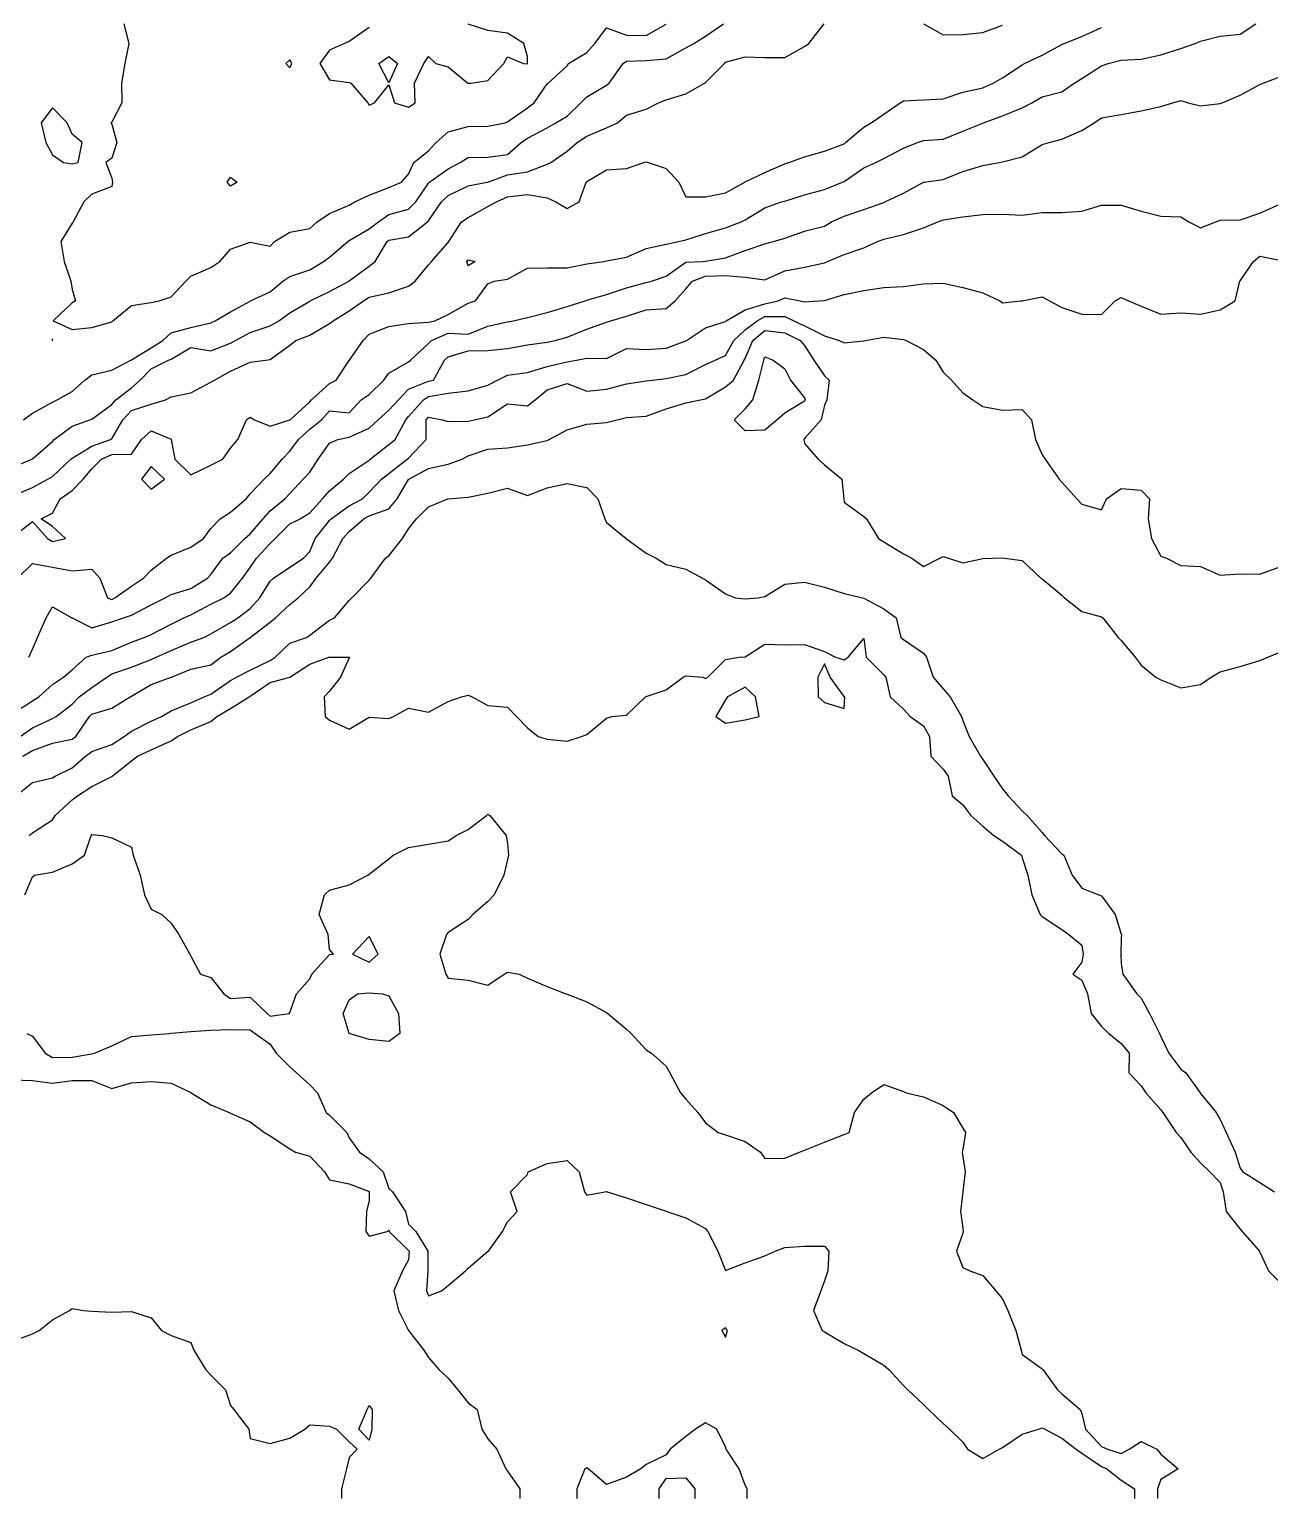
# Model space of a CAD drawing. Header units: metres. Extents: x 2681030 to 2681330, y 1246000 to 1246290.
# Drawn here: x 2681058.67 to 2681090, y 1246000 to 1246037.11 of the extents above; entities that cross this region are included whole.
import ezdxf

# ---------------------------------------------------------------- set-up
doc = ezdxf.new("R2010")
doc.units = ezdxf.units.M
doc.layers.add('BASIS_HOEHENLINIEN', color=8, linetype='Continuous')

msp = doc.modelspace()

# ---------------------------------------------------------------- linework, layer by layer
at = {"layer": 'BASIS_HOEHENLINIEN'}
for points, elevation in [([(2681058.25, 1246026.054), (2681058.728, 1246026.25), (2681058.75, 1246026.265), (2681059.25, 1246026.702), (2681059.3, 1246026.75), (2681059.75, 1246027.083), (2681060.201, 1246027.25), (2681060.25, 1246027.268), (2681060.75, 1246027.632), (2681060.856, 1246027.75), (2681061.25, 1246028.054), (2681061.468, 1246028.25), (2681061.75, 1246028.531), (2681062.188, 1246028.75), (2681062.25, 1246028.781), (2681062.75, 1246029.078), (2681063.25, 1246028.993), (2681063.75, 1246029.185), (2681063.878, 1246029.25), (2681064.25, 1246029.449), (2681064.75, 1246029.621), (2681064.97, 1246029.75), (2681065.25, 1246029.953), (2681065.75, 1246030.241), (2681065.766, 1246030.25), (2681066.25, 1246030.486), (2681066.738, 1246030.75), (2681066.75, 1246030.756), (2681067.25, 1246031.132), (2681067.405, 1246031.25), (2681067.704, 1246031.75), (2681067.75, 1246031.781), (2681068.25, 1246031.873), (2681068.724, 1246032.25), (2681068.75, 1246032.276), (2681069.081, 1246032.75), (2681069.25, 1246032.914), (2681069.75, 1246033.158), (2681070.223, 1246033.25), (2681070.25, 1246033.254), (2681070.75, 1246033.437), (2681071.25, 1246033.513), (2681071.75, 1246033.702), (2681071.841, 1246033.75), (2681072.25, 1246034.035), (2681072.506, 1246034.25), (2681072.75, 1246034.41), (2681073.25, 1246034.619), (2681073.521, 1246034.75), (2681073.75, 1246034.946), (2681074.25, 1246035.095), (2681074.557, 1246035.25), (2681074.75, 1246035.327), (2681075.25, 1246035.477), (2681075.721, 1246035.75), (2681075.75, 1246035.769), (2681076.225, 1246036.25), (2681076.25, 1246036.277), (2681076.75, 1246036.414), (2681077.25, 1246036.397), (2681077.75, 1246036.4), (2681078.25, 1246036.678), (2681078.359, 1246036.75), (2681078.746, 1246037.25)], 447), ([(2681058.25, 1246024.296), (2681058.75, 1246024.678), (2681059.127, 1246024.25), (2681059.25, 1246024.178), (2681059.581, 1246024.25), (2681059.25, 1246024.552), (2681058.97, 1246024.75), (2681059.25, 1246024.893), (2681059.447, 1246025.25), (2681059.75, 1246025.458), (2681060.027, 1246025.75), (2681060.25, 1246026.008), (2681060.488, 1246026.25), (2681060.75, 1246026.368), (2681061.25, 1246026.376), (2681061.502, 1246026.75), (2681061.75, 1246026.972), (2681062.25, 1246026.757), (2681062.255, 1246026.75), (2681062.34, 1246026.25), (2681062.75, 1246025.854), (2681063.25, 1246026.105), (2681063.553, 1246026.25), (2681063.75, 1246026.528), (2681063.937, 1246026.75), (2681064.151, 1246027.25), (2681064.25, 1246027.318), (2681064.357, 1246027.25), (2681064.75, 1246027.084), (2681065.25, 1246027.247), (2681065.254, 1246027.25), (2681065.75, 1246027.703), (2681065.794, 1246027.75), (2681066.25, 1246028.163), (2681066.416, 1246028.25), (2681066.75, 1246028.744), (2681066.759, 1246028.75), (2681067.102, 1246029.25), (2681067.25, 1246029.407), (2681067.75, 1246029.608), (2681068.25, 1246029.682), (2681068.75, 1246029.716), (2681068.911, 1246029.75), (2681069.25, 1246029.907), (2681069.75, 1246030.192), (2681069.934, 1246030.25), (2681070.25, 1246030.678), (2681070.409, 1246030.75), (2681070.75, 1246030.803), (2681071.25, 1246031.074), (2681071.75, 1246031.087), (2681072.25, 1246031.082), (2681072.75, 1246031.185), (2681073.182, 1246031.25), (2681073.25, 1246031.262), (2681073.75, 1246031.357), (2681074.25, 1246031.574), (2681074.75, 1246031.682), (2681075.062, 1246031.75), (2681075.25, 1246031.791), (2681075.75, 1246031.953), (2681076.25, 1246032.098), (2681076.648, 1246032.25), (2681076.75, 1246032.296), (2681077.25, 1246032.598), (2681077.669, 1246032.75), (2681077.75, 1246032.774), (2681078.25, 1246032.929), (2681078.75, 1246033.063), (2681079.208, 1246033.25), (2681079.25, 1246033.266), (2681079.75, 1246033.608), (2681080.048, 1246033.75), (2681080.25, 1246033.847), (2681080.75, 1246034.108), (2681081.104, 1246034.25), (2681081.25, 1246034.301), (2681081.75, 1246034.333), (2681082.25, 1246034.536), (2681082.75, 1246034.74), (2681082.77, 1246034.75), (2681083.25, 1246034.925), (2681083.75, 1246035.131), (2681083.994, 1246035.25), (2681084.25, 1246035.401), (2681084.75, 1246035.535), (2681085.063, 1246035.75), (2681085.25, 1246035.869), (2681085.75, 1246036.189), (2681085.915, 1246036.25), (2681086.25, 1246036.334), (2681086.75, 1246036.36), (2681087.25, 1246036.467), (2681087.75, 1246036.626), (2681088.114, 1246036.75), (2681088.25, 1246036.81), (2681088.75, 1246036.934), (2681089.25, 1246036.987), (2681089.648, 1246037.25)], 448), ([(2681058.25, 1246025.325), (2681058.75, 1246025.542), (2681059.135, 1246025.75), (2681059.25, 1246025.817), (2681059.721, 1246026.25), (2681059.75, 1246026.278), (2681060.25, 1246026.578), (2681060.72, 1246026.75), (2681060.75, 1246026.771), (2681061.034, 1246027.25), (2681061.25, 1246027.481), (2681061.75, 1246027.645), (2681062.11, 1246027.75), (2681062.25, 1246027.83), (2681062.75, 1246027.925), (2681063.25, 1246028.195), (2681063.346, 1246028.25), (2681063.75, 1246028.478), (2681064.25, 1246028.704), (2681064.638, 1246028.75), (2681064.75, 1246028.77), (2681065.25, 1246029.131), (2681065.401, 1246029.25), (2681065.75, 1246029.384), (2681066.25, 1246029.676), (2681066.34, 1246029.75), (2681066.75, 1246030.001), (2681067.11, 1246030.25), (2681067.25, 1246030.347), (2681067.75, 1246030.456), (2681068.25, 1246030.625), (2681068.411, 1246030.75), (2681068.75, 1246031.16), (2681068.823, 1246031.25), (2681069.25, 1246031.726), (2681069.268, 1246031.75), (2681069.588, 1246032.25), (2681069.75, 1246032.355), (2681070.25, 1246032.635), (2681070.468, 1246032.75), (2681070.75, 1246032.88), (2681071.25, 1246032.942), (2681071.75, 1246032.853), (2681071.969, 1246032.75), (2681072.25, 1246032.585), (2681072.558, 1246032.75), (2681072.733, 1246033.25), (2681072.75, 1246033.269), (2681073.25, 1246033.559), (2681073.75, 1246033.594), (2681074.19, 1246033.75), (2681074.25, 1246033.762), (2681074.301, 1246033.75), (2681074.75, 1246033.596), (2681075.074, 1246033.25), (2681075.25, 1246032.88), (2681075.75, 1246032.879), (2681076.25, 1246032.982), (2681076.738, 1246033.25), (2681076.75, 1246033.259), (2681077.25, 1246033.497), (2681077.75, 1246033.711), (2681077.85, 1246033.75), (2681078.25, 1246033.893), (2681078.75, 1246034.033), (2681079.25, 1246034.221), (2681079.287, 1246034.25), (2681079.75, 1246034.64), (2681079.933, 1246034.75), (2681080.25, 1246034.971), (2681080.663, 1246035.25), (2681080.75, 1246035.305), (2681081.25, 1246035.328), (2681081.75, 1246035.351), (2681082.25, 1246035.52), (2681082.75, 1246035.629), (2681083.016, 1246035.75), (2681083.25, 1246035.881), (2681083.75, 1246036.217), (2681083.809, 1246036.25), (2681084.25, 1246036.461), (2681084.75, 1246036.727), (2681084.804, 1246036.75), (2681085.25, 1246036.925), (2681085.75, 1246037.16)], 447.5), ([(2681058.518, 1246027.25), (2681058.75, 1246027.414), (2681059.25, 1246027.697), (2681059.374, 1246027.75), (2681059.75, 1246027.964), (2681060.07, 1246028.25), (2681060.25, 1246028.38), (2681060.75, 1246028.5), (2681061.232, 1246028.75), (2681061.25, 1246028.759), (2681061.75, 1246029.068), (2681062.037, 1246029.25), (2681062.25, 1246029.442), (2681062.75, 1246029.581), (2681063.25, 1246029.701), (2681063.362, 1246029.75), (2681063.75, 1246029.977), (2681064.25, 1246030.248), (2681064.255, 1246030.25), (2681064.75, 1246030.48), (2681065.069, 1246030.75), (2681065.25, 1246030.87), (2681065.75, 1246031.033), (2681066.101, 1246031.25), (2681066.25, 1246031.356), (2681066.711, 1246031.75), (2681066.75, 1246031.779), (2681067.25, 1246032.072), (2681067.492, 1246032.25), (2681067.75, 1246032.437), (2681068.25, 1246032.564), (2681068.435, 1246032.75), (2681068.75, 1246033.228), (2681068.773, 1246033.25), (2681069.25, 1246033.584), (2681069.547, 1246033.75), (2681069.75, 1246033.877), (2681070.25, 1246033.885), (2681070.75, 1246033.946), (2681071.094, 1246034.25), (2681071.25, 1246034.359), (2681071.75, 1246034.623), (2681071.967, 1246034.75), (2681072.25, 1246034.916), (2681072.596, 1246035.25), (2681072.75, 1246035.404), (2681073.25, 1246035.7), (2681073.315, 1246035.75), (2681073.669, 1246036.25), (2681073.75, 1246036.306), (2681074.25, 1246036.327), (2681074.75, 1246036.363), (2681075.25, 1246036.643), (2681075.45, 1246036.75), (2681075.75, 1246036.939), (2681076.201, 1246037.25)], 446.5), ([(2681061.055, 1246037.25), (2681061.18, 1246036.75), (2681061.084, 1246036.25), (2681060.993, 1246035.75), (2681061.001, 1246035.25), (2681060.75, 1246034.765), (2681060.725, 1246034.75), (2681060.75, 1246034.717), (2681060.883, 1246034.25), (2681060.75, 1246033.853), (2681060.599, 1246033.75), (2681060.75, 1246033.348), (2681060.771, 1246033.25), (2681060.75, 1246033.137), (2681060.25, 1246032.944), (2681060.042, 1246032.75), (2681059.778, 1246032.25), (2681059.75, 1246032.218), (2681059.464, 1246031.75), (2681059.547, 1246031.25), (2681059.72, 1246030.75), (2681059.75, 1246030.539), (2681059.834, 1246030.25), (2681059.75, 1246030.204), (2681059.271, 1246029.75), (2681059.75, 1246029.526), (2681060.25, 1246029.583), (2681060.75, 1246029.724), (2681060.781, 1246029.75), (2681061.25, 1246030.136), (2681061.75, 1246030.213), (2681061.944, 1246030.25), (2681062.25, 1246030.352), (2681062.623, 1246030.75), (2681062.75, 1246030.874), (2681063.25, 1246031.096), (2681063.48, 1246031.25), (2681063.75, 1246031.556), (2681064.25, 1246031.738), (2681064.75, 1246031.633), (2681064.858, 1246031.75), (2681065.25, 1246031.988), (2681065.75, 1246032.082), (2681065.943, 1246032.25), (2681066.25, 1246032.456), (2681066.75, 1246032.672), (2681066.89, 1246032.75), (2681067.25, 1246032.918), (2681067.75, 1246033.112), (2681068.067, 1246033.25), (2681068.25, 1246033.456), (2681068.38, 1246033.75), (2681068.75, 1246034.039), (2681068.947, 1246034.25), (2681069.25, 1246034.522), (2681069.75, 1246034.655), (2681070.25, 1246034.664), (2681070.685, 1246034.75), (2681070.75, 1246034.771), (2681071.25, 1246035.13), (2681071.422, 1246035.25), (2681071.75, 1246035.737), (2681071.771, 1246035.75), (2681072.25, 1246036.191), (2681072.288, 1246036.25), (2681072.75, 1246036.528), (2681072.949, 1246036.75), (2681073.25, 1246037.145), (2681073.75, 1246036.963), (2681074.25, 1246036.952), (2681074.75, 1246037.242)], 446), ([(2681067.25, 1246037.16), (2681066.75, 1246036.805), (2681066.629, 1246036.75), (2681066.25, 1246036.583), (2681066.006, 1246036.25), (2681066.25, 1246035.834), (2681066.75, 1246035.764), (2681066.79, 1246035.75), (2681067.221, 1246035.25), (2681067.25, 1246035.198), (2681067.383, 1246035.25), (2681067.75, 1246035.711), (2681067.896, 1246035.25), (2681068.25, 1246035.143), (2681068.415, 1246035.25), (2681068.398, 1246035.75), (2681068.634, 1246036.25), (2681068.75, 1246036.422), (2681068.936, 1246036.25), (2681069.25, 1246036.159), (2681069.744, 1246035.75), (2681069.75, 1246035.747), (2681069.827, 1246035.75), (2681070.25, 1246035.816), (2681070.652, 1246036.25), (2681070.75, 1246036.419), (2681071.153, 1246036.25), (2681071.25, 1246036.242), (2681071.254, 1246036.25), (2681071.25, 1246036.422), (2681071.155, 1246036.75), (2681070.75, 1246037.014), (2681070.25, 1246037.081), (2681069.75, 1246037.24)], 445.5), ([(2681081.25, 1246037.25), (2681081.75, 1246036.975), (2681082.25, 1246036.981), (2681082.75, 1246037.031), (2681083.25, 1246037.214)], 447), ([(2681065.25, 1246036.14), (2681065.302, 1246036.25), (2681065.25, 1246036.338), (2681065.15, 1246036.25), (2681065.25, 1246036.14)], 445.5), ([(2681067.969, 1246036.25), (2681067.75, 1246035.76), (2681067.495, 1246036.25), (2681067.75, 1246036.428), (2681067.969, 1246036.25)], 445.5), ([(2681058.369, 1246023.25), (2681058.75, 1246023.615), (2681059.25, 1246023.526), (2681059.75, 1246023.431), (2681060.25, 1246023.476), (2681060.449, 1246023.25), (2681060.641, 1246022.75), (2681060.75, 1246022.71), (2681060.826, 1246022.75), (2681061.25, 1246023.047), (2681061.552, 1246023.25), (2681061.75, 1246023.453), (2681062.131, 1246023.75), (2681062.25, 1246023.829), (2681062.75, 1246024.028), (2681063.07, 1246024.25), (2681063.25, 1246024.502), (2681063.491, 1246024.75), (2681063.75, 1246024.917), (2681064.142, 1246025.25), (2681064.25, 1246025.375), (2681064.597, 1246025.75), (2681064.75, 1246025.889), (2681065.058, 1246026.25), (2681065.25, 1246026.457), (2681065.464, 1246026.75), (2681065.75, 1246027.012), (2681066.051, 1246027.25), (2681066.25, 1246027.471), (2681066.75, 1246027.42), (2681067.049, 1246027.75), (2681067.25, 1246027.889), (2681067.624, 1246028.25), (2681067.75, 1246028.424), (2681068.25, 1246028.709), (2681068.299, 1246028.75), (2681068.75, 1246029.175), (2681068.829, 1246029.25), (2681069.25, 1246029.437), (2681069.75, 1246029.408), (2681070.25, 1246029.61), (2681070.75, 1246029.723), (2681070.902, 1246029.75), (2681071.25, 1246029.831), (2681071.75, 1246029.961), (2681072.25, 1246030.107), (2681072.708, 1246030.25), (2681072.75, 1246030.269), (2681073.25, 1246030.412), (2681073.75, 1246030.583), (2681074.25, 1246030.712), (2681074.38, 1246030.75), (2681074.75, 1246030.873), (2681075.25, 1246031.23), (2681075.663, 1246031.25), (2681075.75, 1246031.255), (2681076.25, 1246031.336), (2681076.75, 1246031.524), (2681077.25, 1246031.691), (2681077.467, 1246031.75), (2681077.75, 1246031.837), (2681078.25, 1246032.01), (2681078.75, 1246032.139), (2681078.928, 1246032.25), (2681079.25, 1246032.392), (2681079.75, 1246032.561), (2681080.25, 1246032.739), (2681080.278, 1246032.75), (2681080.75, 1246032.973), (2681081.25, 1246033.247), (2681081.27, 1246033.25), (2681081.75, 1246033.318), (2681082.25, 1246033.521), (2681082.75, 1246033.674), (2681083.168, 1246033.75), (2681083.25, 1246033.765), (2681083.75, 1246033.891), (2681084.25, 1246034.198), (2681084.431, 1246034.25), (2681084.75, 1246034.339), (2681085.25, 1246034.556), (2681085.562, 1246034.75), (2681085.75, 1246034.876), (2681086.25, 1246034.96), (2681086.75, 1246035.048), (2681087.25, 1246035.163), (2681087.553, 1246035.25), (2681087.75, 1246035.315), (2681087.936, 1246035.25), (2681088.25, 1246035.181), (2681088.75, 1246035.234), (2681088.795, 1246035.25), (2681089.25, 1246035.449), (2681089.75, 1246035.719), (2681089.832, 1246035.75), (2681090.25, 1246035.914)], 448.5), ([(2681059.75, 1246033.71), (2681059.901, 1246033.75), (2681060.006, 1246034.25), (2681059.75, 1246034.464), (2681059.623, 1246034.75), (2681059.25, 1246035.126), (2681058.971, 1246034.75), (2681059.086, 1246034.25), (2681059.25, 1246033.941), (2681059.532, 1246033.75), (2681059.75, 1246033.71)], 446), ([(2681063.921, 1246033.25), (2681063.75, 1246033.148), (2681063.669, 1246033.25), (2681063.75, 1246033.376), (2681063.921, 1246033.25)], 446), ([(2681058.659, 1246021.25), (2681058.75, 1246021.456), (2681058.872, 1246021.75), (2681059.094, 1246022.25), (2681059.25, 1246022.528), (2681059.746, 1246022.25), (2681059.75, 1246022.249), (2681060.25, 1246021.992), (2681060.75, 1246022.143), (2681061.049, 1246022.25), (2681061.25, 1246022.312), (2681061.75, 1246022.574), (2681062.099, 1246022.75), (2681062.25, 1246022.838), (2681062.75, 1246022.986), (2681063.169, 1246023.25), (2681063.25, 1246023.34), (2681063.552, 1246023.75), (2681063.75, 1246023.887), (2681064.114, 1246024.25), (2681064.25, 1246024.369), (2681064.575, 1246024.75), (2681064.75, 1246024.946), (2681065.12, 1246025.25), (2681065.25, 1246025.389), (2681065.588, 1246025.75), (2681065.75, 1246025.929), (2681065.961, 1246026.25), (2681066.25, 1246026.66), (2681066.46, 1246026.75), (2681066.75, 1246026.813), (2681067.25, 1246027.038), (2681067.481, 1246027.25), (2681067.75, 1246027.487), (2681067.997, 1246027.75), (2681068.25, 1246028.019), (2681068.75, 1246028.222), (2681068.876, 1246028.25), (2681069.159, 1246028.75), (2681069.25, 1246028.836), (2681069.75, 1246028.994), (2681070.25, 1246028.999), (2681070.75, 1246029.045), (2681071.25, 1246029.138), (2681071.75, 1246029.206), (2681071.952, 1246029.25), (2681072.25, 1246029.338), (2681072.75, 1246029.533), (2681073.25, 1246029.713), (2681073.354, 1246029.75), (2681073.75, 1246029.863), (2681074.25, 1246030.025), (2681074.75, 1246030.061), (2681074.985, 1246030.25), (2681075.25, 1246030.554), (2681075.422, 1246030.75), (2681075.75, 1246030.875), (2681076.25, 1246030.891), (2681076.75, 1246030.853), (2681077.25, 1246030.784), (2681077.75, 1246031.011), (2681078.25, 1246031.106), (2681078.75, 1246031.214), (2681078.83, 1246031.25), (2681079.25, 1246031.42), (2681079.75, 1246031.589), (2681080.092, 1246031.75), (2681080.25, 1246031.811), (2681080.75, 1246031.929), (2681081.25, 1246032.094), (2681081.613, 1246032.25), (2681081.75, 1246032.302), (2681082.25, 1246032.377), (2681082.75, 1246032.431), (2681083.25, 1246032.443), (2681083.75, 1246032.413), (2681084.25, 1246032.483), (2681084.75, 1246032.485), (2681085.25, 1246032.517), (2681085.75, 1246032.671), (2681086.25, 1246032.668), (2681086.75, 1246032.518), (2681087.25, 1246032.392), (2681087.75, 1246032.372), (2681087.958, 1246032.25), (2681088.25, 1246032.093), (2681088.637, 1246032.25), (2681088.75, 1246032.287), (2681089.25, 1246032.298), (2681089.75, 1246032.464), (2681090.25, 1246032.697)], 449), ([(2681058.25, 1246019.831), (2681058.75, 1246020.153), (2681058.908, 1246020.25), (2681059.25, 1246020.564), (2681059.528, 1246020.75), (2681059.75, 1246020.934), (2681060.108, 1246021.25), (2681060.25, 1246021.305), (2681060.75, 1246021.423), (2681061.25, 1246021.631), (2681061.569, 1246021.75), (2681061.75, 1246021.828), (2681062.25, 1246022.088), (2681062.571, 1246022.25), (2681062.75, 1246022.318), (2681063.25, 1246022.589), (2681063.578, 1246022.75), (2681063.75, 1246022.872), (2681064.049, 1246023.25), (2681064.25, 1246023.516), (2681064.41, 1246023.75), (2681064.75, 1246024.12), (2681064.879, 1246024.25), (2681065.25, 1246024.618), (2681065.509, 1246024.75), (2681065.75, 1246024.902), (2681066.077, 1246025.25), (2681066.25, 1246025.457), (2681066.603, 1246025.75), (2681066.75, 1246025.892), (2681067.25, 1246026.228), (2681067.277, 1246026.25), (2681067.75, 1246026.624), (2681067.905, 1246026.75), (2681068.177, 1246027.25), (2681068.25, 1246027.328), (2681068.621, 1246027.75), (2681068.75, 1246027.833), (2681069.25, 1246027.923), (2681069.75, 1246027.976), (2681070.25, 1246028.123), (2681070.494, 1246028.25), (2681070.75, 1246028.372), (2681071.25, 1246028.441), (2681071.75, 1246028.596), (2681072.25, 1246028.708), (2681072.493, 1246028.75), (2681072.75, 1246028.805), (2681073.25, 1246028.794), (2681073.75, 1246029.051), (2681074.25, 1246029.026), (2681074.75, 1246029.054), (2681075.25, 1246029.243), (2681075.265, 1246029.25), (2681075.75, 1246029.574), (2681076.25, 1246029.734), (2681076.268, 1246029.75), (2681076.75, 1246030.023), (2681077.25, 1246030.175), (2681077.579, 1246030.25), (2681077.75, 1246030.326), (2681078.138, 1246030.25), (2681078.25, 1246030.227), (2681078.611, 1246030.25), (2681078.75, 1246030.264), (2681079.25, 1246030.414), (2681079.75, 1246030.51), (2681080.25, 1246030.587), (2681080.75, 1246030.613), (2681081.25, 1246030.681), (2681081.75, 1246030.7), (2681082.25, 1246030.593), (2681082.75, 1246030.451), (2681083.183, 1246030.25), (2681083.25, 1246030.204), (2681083.703, 1246030.25), (2681083.75, 1246030.253), (2681084.25, 1246030.352), (2681084.436, 1246030.25), (2681084.75, 1246030.088), (2681085.25, 1246029.919), (2681085.75, 1246029.909), (2681086.096, 1246030.25), (2681086.25, 1246030.333), (2681086.435, 1246030.25), (2681086.75, 1246030.114), (2681087.25, 1246029.916), (2681087.75, 1246029.951), (2681088.25, 1246029.916), (2681088.75, 1246030.029), (2681089.123, 1246030.25), (2681089.243, 1246030.75), (2681089.25, 1246030.759), (2681089.587, 1246031.25), (2681089.75, 1246031.382), (2681090.25, 1246031.281)], 449.5), ([(2681069.929, 1246031.25), (2681069.75, 1246031.137), (2681069.722, 1246031.25), (2681069.75, 1246031.289), (2681069.929, 1246031.25)], 448), ([(2681058.44, 1246019.25), (2681058.75, 1246019.464), (2681059.25, 1246019.701), (2681059.345, 1246019.75), (2681059.75, 1246020.067), (2681059.927, 1246020.25), (2681060.25, 1246020.485), (2681060.625, 1246020.75), (2681060.75, 1246020.829), (2681061.25, 1246020.996), (2681061.75, 1246021.194), (2681061.875, 1246021.25), (2681062.25, 1246021.42), (2681062.75, 1246021.634), (2681063.075, 1246021.75), (2681063.25, 1246021.838), (2681063.75, 1246022.127), (2681063.934, 1246022.25), (2681064.25, 1246022.48), (2681064.492, 1246022.75), (2681064.75, 1246023.17), (2681064.84, 1246023.25), (2681065.25, 1246023.53), (2681065.591, 1246023.75), (2681065.75, 1246023.921), (2681065.888, 1246024.25), (2681066.25, 1246024.703), (2681066.293, 1246024.75), (2681066.75, 1246025.079), (2681067.086, 1246025.25), (2681067.25, 1246025.418), (2681067.566, 1246025.75), (2681067.75, 1246025.892), (2681068.212, 1246026.25), (2681068.25, 1246026.28), (2681068.69, 1246026.75), (2681068.691, 1246027.25), (2681068.75, 1246027.315), (2681069.1, 1246027.25), (2681069.25, 1246027.207), (2681069.75, 1246027.216), (2681069.902, 1246027.25), (2681070.25, 1246027.327), (2681070.75, 1246027.648), (2681071.25, 1246027.602), (2681071.441, 1246027.75), (2681071.75, 1246028.002), (2681072.25, 1246028.167), (2681072.75, 1246027.975), (2681073.25, 1246028.02), (2681073.75, 1246028.158), (2681074.25, 1246028.232), (2681074.411, 1246028.25), (2681074.75, 1246028.288), (2681075.25, 1246028.388), (2681075.75, 1246028.645), (2681075.988, 1246028.75), (2681076.25, 1246028.87), (2681076.461, 1246029.25), (2681076.75, 1246029.517), (2681077.051, 1246029.75), (2681077.25, 1246029.854), (2681077.75, 1246029.856), (2681077.975, 1246029.75), (2681078.25, 1246029.624), (2681078.75, 1246029.366), (2681079.126, 1246029.25), (2681079.25, 1246029.196), (2681079.75, 1246029.241), (2681079.785, 1246029.25), (2681080.25, 1246029.331), (2681080.75, 1246029.279), (2681080.814, 1246029.25), (2681081.25, 1246029.023), (2681081.568, 1246028.75), (2681081.75, 1246028.449), (2681081.964, 1246028.25), (2681082.25, 1246027.933), (2681082.501, 1246027.75), (2681082.75, 1246027.588), (2681083.25, 1246027.494), (2681083.75, 1246027.506), (2681083.985, 1246027.25), (2681084.081, 1246026.75), (2681084.25, 1246026.367), (2681084.331, 1246026.25), (2681084.677, 1246025.75), (2681084.75, 1246025.675), (2681085.124, 1246025.25), (2681085.25, 1246025.121), (2681085.75, 1246024.974), (2681085.878, 1246025.25), (2681086.25, 1246025.512), (2681086.75, 1246025.474), (2681086.96, 1246025.25), (2681086.932, 1246024.75), (2681087.01, 1246024.25), (2681087.25, 1246023.807), (2681087.393, 1246023.75), (2681087.75, 1246023.568), (2681088.25, 1246023.542), (2681088.75, 1246023.325), (2681089.25, 1246023.356), (2681089.75, 1246023.349), (2681090.25, 1246023.531)], 450), ([(2681058.502, 1246018.75), (2681058.75, 1246018.896), (2681059.25, 1246019.078), (2681059.75, 1246019.181), (2681059.84, 1246019.25), (2681060.191, 1246019.75), (2681060.25, 1246019.811), (2681060.75, 1246019.967), (2681061.215, 1246020.25), (2681061.25, 1246020.269), (2681061.75, 1246020.564), (2681062.25, 1246020.746), (2681062.261, 1246020.75), (2681062.75, 1246020.949), (2681063.25, 1246021.057), (2681063.506, 1246021.25), (2681063.75, 1246021.398), (2681064.248, 1246021.75), (2681064.25, 1246021.752), (2681064.75, 1246022.134), (2681064.883, 1246022.25), (2681065.25, 1246022.581), (2681065.462, 1246022.75), (2681065.75, 1246023.03), (2681065.911, 1246023.25), (2681066.25, 1246023.655), (2681066.325, 1246023.75), (2681066.586, 1246024.25), (2681066.75, 1246024.43), (2681067.118, 1246024.75), (2681067.25, 1246024.82), (2681067.75, 1246025.001), (2681067.96, 1246025.25), (2681068.25, 1246025.744), (2681068.255, 1246025.75), (2681068.75, 1246026.022), (2681069.25, 1246026.125), (2681069.6, 1246026.25), (2681069.75, 1246026.339), (2681070.25, 1246026.507), (2681070.75, 1246026.544), (2681071.25, 1246026.613), (2681071.75, 1246026.729), (2681071.803, 1246026.75), (2681072.25, 1246026.991), (2681072.75, 1246027.134), (2681073.25, 1246027.177), (2681073.513, 1246027.25), (2681073.75, 1246027.305), (2681074.25, 1246027.337), (2681074.75, 1246027.523), (2681075.25, 1246027.674), (2681075.624, 1246027.75), (2681075.75, 1246027.775), (2681076.25, 1246028.079), (2681076.455, 1246028.25), (2681076.725, 1246028.75), (2681076.75, 1246028.798), (2681076.945, 1246029.25), (2681077.25, 1246029.5), (2681077.75, 1246029.445), (2681078.139, 1246029.25), (2681078.25, 1246029.123), (2681078.488, 1246028.75), (2681078.75, 1246028.358), (2681078.868, 1246028.25), (2681078.808, 1246027.75), (2681078.75, 1246027.614), (2681078.67, 1246027.25), (2681078.25, 1246026.772), (2681078.228, 1246026.75), (2681078.25, 1246026.646), (2681078.592, 1246026.25), (2681078.75, 1246026.111), (2681079.187, 1246025.75), (2681079.238, 1246025.25), (2681079.25, 1246025.166), (2681079.75, 1246024.805), (2681079.812, 1246024.75), (2681080.117, 1246024.25), (2681080.25, 1246024.168), (2681080.75, 1246023.861), (2681080.961, 1246023.75), (2681081.25, 1246023.546), (2681081.665, 1246023.75), (2681081.75, 1246023.794), (2681081.886, 1246023.75), (2681082.25, 1246023.634), (2681082.75, 1246023.746), (2681083, 1246023.75), (2681083.25, 1246023.758), (2681083.297, 1246023.75), (2681083.75, 1246023.691), (2681084.221, 1246023.25), (2681084.25, 1246023.228), (2681084.75, 1246022.822), (2681084.814, 1246022.75), (2681085.25, 1246022.402), (2681085.75, 1246022.273), (2681085.784, 1246022.25), (2681086.171, 1246021.75), (2681086.25, 1246021.677), (2681086.599, 1246021.25), (2681086.75, 1246021.053), (2681087.119, 1246020.75), (2681087.25, 1246020.676), (2681087.75, 1246020.476), (2681088.25, 1246020.56), (2681088.521, 1246020.75), (2681088.75, 1246020.879), (2681089.25, 1246021.013), (2681089.75, 1246021.172), (2681089.953, 1246021.25), (2681090.25, 1246021.376)], 450.5), ([(2681059.25, 1246029.249), (2681059.252, 1246029.25), (2681059.25, 1246029.29), (2681059.248, 1246029.25), (2681059.25, 1246029.249)], 446), ([(2681077.557, 1246027.25), (2681077.25, 1246026.983), (2681076.75, 1246026.969), (2681076.474, 1246027.25), (2681076.75, 1246027.523), (2681076.943, 1246027.75), (2681077.094, 1246028.25), (2681077.217, 1246028.75), (2681077.25, 1246028.836), (2681077.454, 1246028.75), (2681077.75, 1246028.532), (2681077.898, 1246028.25), (2681078.25, 1246027.8), (2681078.267, 1246027.75), (2681078.25, 1246027.715), (2681077.75, 1246027.418), (2681077.557, 1246027.25)], 451), ([(2681061.75, 1246025.493), (2681062.08, 1246025.75), (2681061.75, 1246026.066), (2681061.498, 1246025.75), (2681061.75, 1246025.493)], 448), ([(2681058.331, 1246017.75), (2681058.75, 1246018.084), (2681059.25, 1246018.201), (2681059.322, 1246018.25), (2681059.75, 1246018.455), (2681060.091, 1246018.75), (2681060.25, 1246018.873), (2681060.75, 1246019.048), (2681061.068, 1246019.25), (2681061.25, 1246019.381), (2681061.75, 1246019.633), (2681062.009, 1246019.75), (2681062.25, 1246019.9), (2681062.75, 1246020.096), (2681063.086, 1246020.25), (2681063.25, 1246020.316), (2681063.75, 1246020.66), (2681063.903, 1246020.75), (2681064.25, 1246020.921), (2681064.75, 1246021.168), (2681064.877, 1246021.25), (2681065.25, 1246021.605), (2681065.67, 1246021.75), (2681065.75, 1246021.806), (2681066.25, 1246022.184), (2681066.373, 1246022.25), (2681066.75, 1246022.684), (2681066.812, 1246022.75), (2681067.25, 1246023.201), (2681067.293, 1246023.25), (2681067.666, 1246023.75), (2681067.75, 1246023.814), (2681068.091, 1246024.25), (2681068.25, 1246024.496), (2681068.45, 1246024.75), (2681068.75, 1246025.046), (2681069.24, 1246025.25), (2681069.25, 1246025.255), (2681069.75, 1246025.298), (2681070.25, 1246025.393), (2681070.75, 1246025.524), (2681071.25, 1246025.338), (2681071.75, 1246025.527), (2681072.25, 1246025.639), (2681072.75, 1246025.541), (2681073.032, 1246025.25), (2681073.204, 1246024.75), (2681073.25, 1246024.651), (2681073.742, 1246024.25), (2681073.75, 1246024.245), (2681074.25, 1246023.879), (2681074.5, 1246023.75), (2681074.75, 1246023.597), (2681075.25, 1246023.476), (2681075.672, 1246023.25), (2681075.75, 1246023.207), (2681076.25, 1246022.851), (2681076.503, 1246022.75), (2681076.75, 1246022.724), (2681077.07, 1246022.75), (2681077.25, 1246022.782), (2681077.75, 1246023.094), (2681078.25, 1246023.147), (2681078.75, 1246023.017), (2681079.25, 1246022.859), (2681079.713, 1246022.75), (2681079.75, 1246022.742), (2681080.25, 1246022.47), (2681080.565, 1246022.25), (2681080.682, 1246021.75), (2681080.75, 1246021.703), (2681081.25, 1246021.35), (2681081.326, 1246021.25), (2681081.5, 1246020.75), (2681081.75, 1246020.452), (2681081.924, 1246020.25), (2681082.212, 1246019.75), (2681082.25, 1246019.656), (2681082.409, 1246019.25), (2681082.695, 1246018.75), (2681082.75, 1246018.67), (2681083.031, 1246018.25), (2681083.25, 1246017.924), (2681083.393, 1246017.75), (2681083.75, 1246017.372), (2681083.87, 1246017.25), (2681084.25, 1246016.822), (2681084.309, 1246016.75), (2681084.75, 1246016.283), (2681084.801, 1246016.25), (2681085.012, 1246015.75), (2681085.25, 1246015.418), (2681085.683, 1246015.25), (2681085.75, 1246015.228), (2681086.097, 1246014.75), (2681086.25, 1246014.258), (2681086.256, 1246014.25), (2681086.25, 1246014.143), (2681086.234, 1246013.75), (2681086.25, 1246013.514), (2681086.286, 1246013.25), (2681086.644, 1246012.75), (2681086.75, 1246012.643), (2681086.961, 1246012.25), (2681087.215, 1246011.75), (2681087.25, 1246011.669), (2681087.452, 1246011.25), (2681087.75, 1246010.846), (2681087.878, 1246010.75), (2681088.24, 1246010.25), (2681088.25, 1246010.231), (2681088.648, 1246009.75), (2681088.75, 1246009.578), (2681088.898, 1246009.25), (2681089.128, 1246008.75), (2681089.25, 1246008.35), (2681089.318, 1246008.25), (2681089.75, 1246007.986), (2681090.121, 1246007.75)], 451), ([(2681058.662, 1246016.75), (2681058.75, 1246016.813), (2681059.25, 1246017.144), (2681059.319, 1246017.25), (2681059.75, 1246017.652), (2681059.884, 1246017.75), (2681060.25, 1246017.982), (2681060.75, 1246018.242), (2681060.763, 1246018.25), (2681061.25, 1246018.633), (2681061.399, 1246018.75), (2681061.75, 1246018.911), (2681062.25, 1246019.137), (2681062.412, 1246019.25), (2681062.75, 1246019.415), (2681063.25, 1246019.63), (2681063.402, 1246019.75), (2681063.75, 1246019.955), (2681064.224, 1246020.25), (2681064.25, 1246020.266), (2681064.75, 1246020.609), (2681065.25, 1246020.75), (2681065.25, 1246020.75), (2681065.75, 1246021.078), (2681066.233, 1246021.25), (2681066.25, 1246021.256), (2681066.75, 1246021.254), (2681066.759, 1246021.25), (2681066.75, 1246021.24), (2681066.526, 1246020.75), (2681066.25, 1246020.394), (2681066.119, 1246020.25), (2681066.143, 1246019.75), (2681066.25, 1246019.662), (2681066.75, 1246019.437), (2681067.25, 1246019.734), (2681067.75, 1246019.704), (2681067.867, 1246019.75), (2681068.25, 1246019.961), (2681068.75, 1246019.865), (2681069.25, 1246020.133), (2681069.582, 1246020.25), (2681069.75, 1246020.29), (2681069.855, 1246020.25), (2681070.25, 1246020.034), (2681070.75, 1246019.986), (2681070.972, 1246019.75), (2681071.25, 1246019.467), (2681071.519, 1246019.25), (2681071.75, 1246019.178), (2681072.25, 1246019.127), (2681072.616, 1246019.25), (2681072.75, 1246019.296), (2681073.25, 1246019.712), (2681073.384, 1246019.75), (2681073.75, 1246019.787), (2681074.236, 1246020.25), (2681074.25, 1246020.261), (2681074.75, 1246020.427), (2681075.182, 1246020.75), (2681075.25, 1246020.778), (2681075.678, 1246020.75), (2681075.75, 1246020.713), (2681075.807, 1246020.75), (2681076.25, 1246021.192), (2681076.596, 1246021.25), (2681076.75, 1246021.257), (2681077.25, 1246021.584), (2681077.75, 1246021.568), (2681078.25, 1246021.576), (2681078.75, 1246021.394), (2681079.035, 1246021.25), (2681079.25, 1246021.182), (2681079.349, 1246021.25), (2681079.75, 1246021.721), (2681079.805, 1246021.25), (2681080.25, 1246020.806), (2681080.303, 1246020.75), (2681080.409, 1246020.25), (2681080.75, 1246019.942), (2681080.918, 1246019.75), (2681081.25, 1246019.517), (2681081.403, 1246019.25), (2681081.435, 1246018.75), (2681081.75, 1246018.421), (2681081.881, 1246018.25), (2681081.982, 1246017.75), (2681082.25, 1246017.527), (2681082.449, 1246017.25), (2681082.75, 1246016.981), (2681083.028, 1246016.75), (2681083.25, 1246016.604), (2681083.729, 1246016.25), (2681083.75, 1246016.188), (2681083.885, 1246015.75), (2681083.993, 1246015.25), (2681084.203, 1246014.75), (2681084.25, 1246014.706), (2681084.75, 1246014.371), (2681084.926, 1246014.25), (2681085.25, 1246013.979), (2681085.289, 1246013.75), (2681085.25, 1246013.548), (2681085.024, 1246013.25), (2681085.25, 1246013.091), (2681085.4, 1246012.75), (2681085.491, 1246012.25), (2681085.75, 1246011.928), (2681085.937, 1246011.75), (2681086.25, 1246011.493), (2681086.452, 1246011.25), (2681086.443, 1246010.75), (2681086.75, 1246010.426), (2681086.871, 1246010.25), (2681087.25, 1246009.821), (2681087.298, 1246009.75), (2681087.638, 1246009.25), (2681087.75, 1246009.123), (2681088.002, 1246008.75), (2681088.25, 1246008.48), (2681088.488, 1246008.25), (2681088.75, 1246007.98), (2681088.822, 1246007.75), (2681088.902, 1246007.25), (2681089.25, 1246006.807), (2681089.299, 1246006.75), (2681089.739, 1246006.25), (2681089.75, 1246006.228), (2681089.972, 1246005.75), (2681090.25, 1246005.465)], 451.5), ([(2681079.25, 1246019.956), (2681079.271, 1246020.25), (2681079.25, 1246020.259), (2681078.895, 1246020.75), (2681078.75, 1246021.082), (2681078.586, 1246020.75), (2681078.595, 1246020.25), (2681078.75, 1246020.108), (2681079.25, 1246019.956)], 451.5), ([(2681076.75, 1246019.666), (2681077.099, 1246019.75), (2681077.013, 1246020.25), (2681076.75, 1246020.492), (2681076.3, 1246020.25), (2681076.25, 1246020.173), (2681076.011, 1246019.75), (2681076.25, 1246019.589), (2681076.75, 1246019.666)], 451.5), ([(2681058.556, 1246015.25), (2681058.75, 1246015.702), (2681058.796, 1246015.75), (2681059.25, 1246015.82), (2681059.75, 1246016.037), (2681060.061, 1246016.25), (2681060.227, 1246016.75), (2681060.25, 1246016.774), (2681060.513, 1246016.75), (2681060.75, 1246016.688), (2681061.25, 1246016.454), (2681061.29, 1246016.25), (2681061.47, 1246015.75), (2681061.576, 1246015.25), (2681061.75, 1246014.887), (2681062.012, 1246014.75), (2681062.25, 1246014.531), (2681062.448, 1246014.25), (2681062.723, 1246013.75), (2681062.75, 1246013.703), (2681062.995, 1246013.25), (2681063.25, 1246013.161), (2681063.583, 1246012.75), (2681063.75, 1246012.635), (2681064.25, 1246012.663), (2681064.677, 1246012.25), (2681064.75, 1246012.188), (2681065.228, 1246012.25), (2681065.25, 1246012.276), (2681065.414, 1246012.75), (2681065.75, 1246013.126), (2681065.808, 1246013.25), (2681066.25, 1246013.744), (2681066.352, 1246013.75), (2681066.25, 1246013.873), (2681066.214, 1246014.25), (2681065.991, 1246014.75), (2681066.127, 1246015.25), (2681066.25, 1246015.365), (2681066.75, 1246015.506), (2681067.22, 1246015.75), (2681067.25, 1246015.769), (2681067.75, 1246016.163), (2681067.86, 1246016.25), (2681068.25, 1246016.445), (2681068.75, 1246016.529), (2681069.25, 1246016.61), (2681069.451, 1246016.75), (2681069.75, 1246016.902), (2681070.217, 1246017.25), (2681070.25, 1246017.285), (2681070.3, 1246017.25), (2681070.714, 1246016.75), (2681070.75, 1246016.54), (2681070.771, 1246016.25), (2681070.75, 1246016.141), (2681070.654, 1246015.75), (2681070.409, 1246015.25), (2681070.25, 1246015.082), (2681069.869, 1246014.75), (2681069.75, 1246014.625), (2681069.25, 1246014.302), (2681069.206, 1246014.25), (2681069.036, 1246013.75), (2681069.187, 1246013.25), (2681069.25, 1246013.143), (2681069.75, 1246013.097), (2681070.25, 1246012.969), (2681070.662, 1246013.25), (2681070.75, 1246013.297), (2681071.044, 1246013.25), (2681071.25, 1246013.143), (2681071.75, 1246012.933), (2681072.22, 1246012.75), (2681072.25, 1246012.738), (2681072.75, 1246012.544), (2681073.25, 1246012.277), (2681073.28, 1246012.25), (2681073.75, 1246011.854), (2681073.868, 1246011.75), (2681074.25, 1246011.338), (2681074.387, 1246011.25), (2681074.75, 1246010.925), (2681074.848, 1246010.75), (2681075.114, 1246010.25), (2681075.25, 1246010.087), (2681075.553, 1246009.75), (2681075.75, 1246009.491), (2681076.069, 1246009.25), (2681076.25, 1246009.189), (2681076.75, 1246009.021), (2681077.138, 1246008.75), (2681077.25, 1246008.59), (2681077.75, 1246008.603), (2681078.121, 1246008.75), (2681078.25, 1246008.801), (2681078.75, 1246009), (2681079.25, 1246009.199), (2681079.378, 1246009.25), (2681079.515, 1246009.75), (2681079.75, 1246010.092), (2681079.94, 1246010.25), (2681080.25, 1246010.457), (2681080.75, 1246010.281), (2681080.82, 1246010.25), (2681081.25, 1246010.151), (2681081.75, 1246009.926), (2681082.014, 1246009.75), (2681082.25, 1246009.359), (2681082.312, 1246009.25), (2681082.25, 1246008.821), (2681082.233, 1246008.75), (2681082.25, 1246008.631), (2681082.309, 1246008.25), (2681082.25, 1246007.758), (2681082.249, 1246007.75), (2681082.192, 1246007.25), (2681082.25, 1246006.828), (2681082.259, 1246006.75), (2681082.25, 1246006.703), (2681082.086, 1246006.25), (2681082.25, 1246005.841), (2681082.424, 1246005.75), (2681082.75, 1246005.635), (2681083.077, 1246005.25), (2681083.25, 1246005.046), (2681083.388, 1246004.75), (2681083.588, 1246004.25), (2681083.724, 1246003.75), (2681083.75, 1246003.639), (2681084.25, 1246003.28), (2681084.274, 1246003.25), (2681084.637, 1246002.75), (2681084.75, 1246002.648), (2681085.209, 1246002.25), (2681085.25, 1246002.146), (2681085.348, 1246001.75), (2681085.75, 1246001.315), (2681085.905, 1246001.25), (2681086.25, 1246001.138), (2681086.449, 1246001.25), (2681086.75, 1246001.446), (2681087.146, 1246001.25), (2681087.25, 1246001.121), (2681087.686, 1246000.75), (2681087.25, 1246000.482), (2681087.161, 1246000.25), (2681087.161, 1246000)], 452), ([(2681067.25, 1246013.547), (2681067.479, 1246013.75), (2681067.25, 1246014.2), (2681066.834, 1246013.75), (2681067.25, 1246013.547)], 452), ([(2681068.023, 1246011.75), (2681067.75, 1246011.547), (2681067.25, 1246011.596), (2681066.75, 1246011.749), (2681066.749, 1246011.75), (2681066.595, 1246012.25), (2681066.75, 1246012.594), (2681066.954, 1246012.75), (2681067.25, 1246012.777), (2681067.586, 1246012.75), (2681067.75, 1246012.7), (2681067.995, 1246012.25), (2681068.023, 1246011.75)], 452.5), ([(2681058.605, 1246011.75), (2681058.75, 1246011.683), (2681059.066, 1246011.25), (2681059.25, 1246011.141), (2681059.75, 1246011.148), (2681060.25, 1246011.234), (2681060.318, 1246011.25), (2681060.75, 1246011.434), (2681061.25, 1246011.671), (2681061.75, 1246011.713), (2681062.205, 1246011.75), (2681062.25, 1246011.754), (2681062.75, 1246011.795), (2681063.25, 1246011.832), (2681063.75, 1246011.845), (2681064.25, 1246011.842), (2681064.373, 1246011.75), (2681064.75, 1246011.479), (2681064.902, 1246011.25), (2681065.25, 1246010.907), (2681065.416, 1246010.75), (2681065.75, 1246010.45), (2681065.948, 1246010.25), (2681066.163, 1246009.75), (2681066.25, 1246009.688), (2681066.688, 1246009.25), (2681066.75, 1246009.114), (2681067.005, 1246008.75), (2681067.25, 1246008.58), (2681067.605, 1246008.25), (2681067.75, 1246007.836), (2681067.841, 1246007.75), (2681068.171, 1246007.25), (2681068.25, 1246006.931), (2681068.428, 1246006.75), (2681068.733, 1246006.25), (2681068.736, 1246005.75), (2681068.701, 1246005.25), (2681068.75, 1246005.121), (2681069.078, 1246005.25), (2681069.25, 1246005.385), (2681069.686, 1246005.75), (2681069.75, 1246005.82), (2681070.25, 1246006.247), (2681070.263, 1246006.25), (2681070.617, 1246006.75), (2681070.75, 1246006.987), (2681070.99, 1246007.25), (2681070.823, 1246007.75), (2681071.25, 1246008.188), (2681071.266, 1246008.25), (2681071.75, 1246008.466), (2681072.25, 1246008.539), (2681072.555, 1246008.25), (2681072.692, 1246007.75), (2681072.75, 1246007.665), (2681073.208, 1246007.75), (2681073.25, 1246007.756), (2681073.265, 1246007.75), (2681073.75, 1246007.593), (2681074.25, 1246007.425), (2681074.75, 1246007.258), (2681074.773, 1246007.25), (2681075.25, 1246007.09), (2681075.75, 1246006.825), (2681075.808, 1246006.75), (2681076.06, 1246006.25), (2681076.25, 1246005.765), (2681076.75, 1246005.956), (2681077.25, 1246006.128), (2681077.507, 1246006.25), (2681077.75, 1246006.342), (2681078.25, 1246006.378), (2681078.75, 1246006.377), (2681078.859, 1246006.25), (2681078.841, 1246005.75), (2681078.75, 1246005.498), (2681078.66, 1246005.25), (2681078.479, 1246004.75), (2681078.691, 1246004.25), (2681078.75, 1246004.21), (2681079.25, 1246003.919), (2681079.601, 1246003.75), (2681079.75, 1246003.662), (2681080.25, 1246003.367), (2681080.386, 1246003.25), (2681080.75, 1246002.856), (2681080.856, 1246002.75), (2681081.25, 1246002.376), (2681081.382, 1246002.25), (2681081.75, 1246001.901), (2681081.909, 1246001.75), (2681082.25, 1246001.426), (2681082.361, 1246001.25), (2681082.75, 1246001.014), (2681083.169, 1246001.25), (2681083.25, 1246001.287), (2681083.75, 1246001.626), (2681084.156, 1246001.75), (2681084.25, 1246001.784), (2681084.317, 1246001.75), (2681084.75, 1246001.529), (2681085.11, 1246001.25), (2681085.25, 1246001.144), (2681085.75, 1246000.809), (2681085.881, 1246000.75), (2681086.25, 1246000.463), (2681086.587, 1246000.25), (2681086.587, 1246000)], 452.5), ([(2681058.25, 1246010.581), (2681058.75, 1246010.56), (2681059.25, 1246010.493), (2681059.75, 1246010.563), (2681060.25, 1246010.564), (2681060.75, 1246010.359), (2681061.25, 1246010.498), (2681061.75, 1246010.539), (2681062.25, 1246010.491), (2681062.75, 1246010.254), (2681062.757, 1246010.25), (2681063.25, 1246009.943), (2681063.719, 1246009.75), (2681063.75, 1246009.738), (2681064.25, 1246009.516), (2681064.607, 1246009.25), (2681064.75, 1246009.164), (2681065.25, 1246008.837), (2681065.393, 1246008.75), (2681065.75, 1246008.65), (2681066.127, 1246008.25), (2681066.25, 1246008.049), (2681066.75, 1246007.948), (2681067.25, 1246007.76), (2681067.255, 1246007.75), (2681067.25, 1246007.528), (2681067.182, 1246007.25), (2681067.166, 1246006.75), (2681067.25, 1246006.627), (2681067.705, 1246006.75), (2681067.75, 1246006.781), (2681067.756, 1246006.75), (2681068.25, 1246006.266), (2681068.264, 1246006.25), (2681068.25, 1246006.032), (2681068.092, 1246005.75), (2681067.878, 1246005.25), (2681067.99, 1246004.75), (2681068.248, 1246004.25), (2681068.25, 1246004.248), (2681068.631, 1246003.75), (2681068.75, 1246003.566), (2681069.021, 1246003.25), (2681069.25, 1246003.04), (2681069.489, 1246002.75), (2681069.75, 1246002.421), (2681069.984, 1246002.25), (2681070.098, 1246001.75), (2681070.25, 1246001.511), (2681070.475, 1246001.25), (2681070.705, 1246000.75), (2681070.75, 1246000.697), (2681071.055, 1246000.25), (2681071.055, 1246000)], 453), ([(2681058.25, 1246003.978), (2681058.75, 1246004.166), (2681058.921, 1246004.25), (2681059.25, 1246004.518), (2681059.685, 1246004.75), (2681059.75, 1246004.8), (2681060.033, 1246004.75), (2681060.25, 1246004.733), (2681060.75, 1246004.705), (2681061.25, 1246004.724), (2681061.75, 1246004.563), (2681062.007, 1246004.25), (2681062.25, 1246004.123), (2681062.75, 1246003.947), (2681062.826, 1246003.75), (2681063.127, 1246003.25), (2681063.25, 1246003.119), (2681063.627, 1246002.75), (2681063.75, 1246002.355), (2681063.833, 1246002.25), (2681064.211, 1246001.75), (2681064.25, 1246001.518), (2681064.75, 1246001.391), (2681065.25, 1246001.526), (2681065.627, 1246001.75), (2681065.75, 1246001.861), (2681066.25, 1246001.827), (2681066.424, 1246001.75), (2681066.75, 1246001.433), (2681066.951, 1246001.25), (2681066.75, 1246001.037), (2681066.676, 1246000.75), (2681066.557, 1246000.25), (2681066.557, 1246000)], 453.5), ([(2681076.25, 1246004.074), (2681076.306, 1246004.25), (2681076.25, 1246004.317), (2681076.162, 1246004.25), (2681076.25, 1246004.074)], 452.5), ([(2681067.317, 1246001.75), (2681067.25, 1246001.475), (2681066.995, 1246001.75), (2681067.205, 1246002.25), (2681067.25, 1246002.356), (2681067.326, 1246002.25), (2681067.317, 1246001.75)], 453.5), ([(2681076.797, 1246000), (2681076.797, 1246000.25), (2681076.75, 1246000.336), (2681076.6, 1246000.75), (2681076.271, 1246001.25), (2681076.25, 1246001.305), (2681076.036, 1246001.75), (2681075.75, 1246001.917), (2681075.497, 1246001.75), (2681075.25, 1246001.567), (2681074.858, 1246001.25), (2681074.75, 1246001.106), (2681074.25, 1246000.859), (2681074.115, 1246000.75), (2681073.75, 1246000.543), (2681073.25, 1246000.356), (2681072.781, 1246000.75), (2681072.75, 1246000.776), (2681072.699, 1246000.75), (2681072.495, 1246000.25), (2681072.495, 1246000)], 452.5), ([(2681074.574, 1246000), (2681074.574, 1246000.25), (2681074.75, 1246000.505), (2681075.25, 1246000.521), (2681075.48, 1246000.25), (2681075.48, 1246000)], 452.5)]:
    msp.add_lwpolyline(points, dxfattribs=dict(at, elevation=elevation))

doc.saveas('drawing.dxf')
